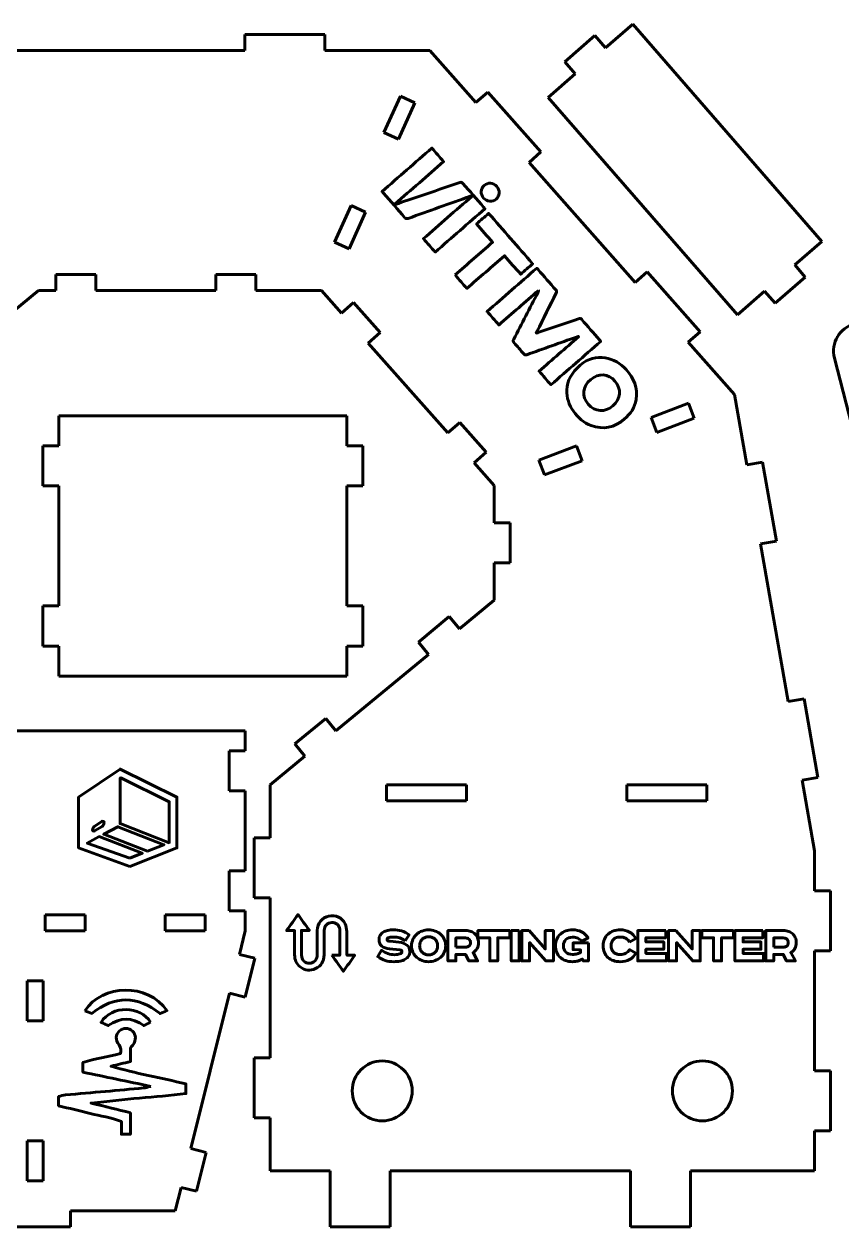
# Model space of a CAD drawing. Header units: millimetres. Extents: x -970 to -33, y -909 to -19.
# Drawn here: x -614.2 to -409.9, y -319.7 to -19.1 of the extents above; entities that cross this region are included whole.
import ezdxf

# ---------------------------------------------------------------- set-up
doc = ezdxf.new("R2010")
doc.units = ezdxf.units.MM
doc.linetypes.add('K5LT_BASIC', pattern=[0])

# ---------------------------------------------------------------- blocks, each defined once
blk = doc.blocks.new('U0')
at = {"color": 150, "linetype": 'K5LT_BASIC', "lineweight": 60, "true_color": 0x0080ff}
for points, knots in [([(-521.47, -64.14), (-519.42, -63.44), (-517.37, -62.75), (-515.33, -62.06), (-512.02, -60.93), (-508.71, -59.81), (-505.41, -58.67), (-505.04, -58.54), (-504.84, -58.61), (-504.58, -58.9), (-502.88, -60.88), (-501.15, -62.85), (-499.43, -64.82), (-499.33, -64.94), (-499.22, -65.06), (-499.09, -65.21), (-503.25, -68.84), (-507.37, -72.44), (-511.53, -76.07), (-512.5, -74.96), (-513.46, -73.85), (-514.48, -72.7), (-510.45, -69.18), (-506.41, -65.66), (-502.38, -62.14), (-502.39, -62.1), (-502.41, -62.07), (-502.43, -62.03), (-502.54, -62.06), (-502.65, -62.07), (-502.76, -62.11), (-507.94, -63.95), (-513.11, -65.79), (-518.28, -67.64), (-518.66, -67.77), (-518.89, -67.73), (-519.16, -67.41), (-520.9, -65.38), (-522.67, -63.36), (-524.44, -61.34), (-524.55, -61.21), (-524.67, -61.08), (-524.8, -60.92), (-520.63, -57.29), (-516.51, -53.68), (-512.35, -50.06), (-511.38, -51.17), (-510.42, -52.27), (-509.42, -53.42), (-513.46, -56.95), (-517.51, -60.49), (-521.56, -64.02), (-521.53, -64.06), (-521.5, -64.1), (-521.47, -64.14)], [0, 0, 0, 0, 0.055556, 0.055556, 0.055556, 0.111111, 0.111111, 0.111111, 0.166667, 0.166667, 0.166667, 0.222222, 0.222222, 0.222222, 0.277778, 0.277778, 0.277778, 0.333333, 0.333333, 0.333333, 0.388889, 0.388889, 0.388889, 0.444444, 0.444444, 0.444444, 0.5, 0.5, 0.5, 0.555556, 0.555556, 0.555556, 0.611111, 0.611111, 0.611111, 0.666667, 0.666667, 0.666667, 0.722222, 0.722222, 0.722222, 0.777778, 0.777778, 0.777778, 0.833333, 0.833333, 0.833333, 0.888889, 0.888889, 0.888889, 0.944444, 0.944444, 0.944444, 1, 1, 1, 1]), ([(-496.13, -59.66), (-495.29, -60.62), (-495.36, -62.01), (-496.29, -62.82), (-497.23, -63.63), (-498.62, -63.51), (-499.45, -62.55), (-500.27, -61.6), (-500.2, -60.23), (-499.29, -59.41), (-498.37, -58.59), (-496.98, -58.69), (-496.13, -59.66)], [0, 0, 0, 0, 0.25, 0.25, 0.25, 0.5, 0.5, 0.5, 0.75, 0.75, 0.75, 1, 1, 1, 1]), ([(-506.55, -81.77), (-504.97, -80.39), (-503.41, -79.03), (-501.86, -77.68), (-500.31, -76.33), (-498.77, -74.98), (-497.19, -73.6), (-498.54, -72.06), (-499.85, -70.55), (-501.19, -69.02), (-500.17, -68.13), (-499.18, -67.27), (-498.17, -66.38), (-494.52, -70.56), (-490.86, -74.76), (-487.18, -78.98), (-488.15, -79.83), (-489.14, -80.7), (-490.17, -81.59), (-491.51, -80.06), (-492.84, -78.53), (-494.21, -76.96), (-497.36, -79.7), (-500.47, -82.41), (-503.61, -85.15), (-504.6, -84.02), (-505.55, -82.92), (-506.55, -81.77)], [0, 0, 0, 0, 0.111111, 0.111111, 0.111111, 0.222222, 0.222222, 0.222222, 0.333333, 0.333333, 0.333333, 0.444444, 0.444444, 0.444444, 0.555556, 0.555556, 0.555556, 0.666667, 0.666667, 0.666667, 0.777778, 0.777778, 0.777778, 0.888889, 0.888889, 0.888889, 1, 1, 1, 1]), ([(-485.73, -85.64), (-489.02, -88.51), (-492.31, -91.38), (-495.63, -94.28), (-496.61, -93.16), (-497.58, -92.06), (-498.57, -90.92), (-494.44, -87.32), (-490.32, -83.72), (-486.15, -80.08), (-486.04, -80.19), (-485.93, -80.3), (-485.82, -80.41), (-484.34, -82.11), (-482.87, -83.81), (-481.37, -85.5), (-481.13, -85.77), (-481.13, -85.96), (-481.29, -86.27), (-482.9, -89.48), (-484.5, -92.69), (-486.11, -95.9), (-486.16, -96.01), (-486.2, -96.11), (-486.3, -96.31), (-486.02, -96.23), (-485.81, -96.17), (-485.61, -96.1), (-482.3, -94.98), (-478.99, -93.86), (-475.69, -92.72), (-475.35, -92.6), (-475.14, -92.63), (-474.9, -92.92), (-473.44, -94.62), (-471.96, -96.29), (-470.49, -97.98), (-470.39, -98.1), (-470.28, -98.22), (-470.16, -98.36), (-474.33, -102), (-478.46, -105.6), (-482.61, -109.22), (-483.59, -108.09), (-484.57, -106.97), (-485.57, -105.83), (-482.27, -102.94), (-478.99, -100.09), (-475.72, -97.23), (-475.73, -97.2), (-475.74, -97.17), (-475.75, -97.14), (-475.91, -97.18), (-476.06, -97.22), (-476.21, -97.28), (-480.35, -98.75), (-484.49, -100.21), (-488.63, -101.7), (-488.99, -101.82), (-489.18, -101.77), (-489.42, -101.49), (-490.2, -100.55), (-490.99, -99.63), (-491.82, -98.74), (-492.1, -98.43), (-492.1, -98.19), (-491.92, -97.84), (-489.9, -93.96), (-487.89, -90.07), (-485.88, -86.18), (-485.8, -86.03), (-485.73, -85.87), (-485.65, -85.71), (-485.68, -85.69), (-485.7, -85.67), (-485.73, -85.64)], [0, 0, 0, 0, 0.04, 0.04, 0.04, 0.08, 0.08, 0.08, 0.12, 0.12, 0.12, 0.16, 0.16, 0.16, 0.2, 0.2, 0.2, 0.24, 0.24, 0.24, 0.28, 0.28, 0.28, 0.32, 0.32, 0.32, 0.36, 0.36, 0.36, 0.4, 0.4, 0.4, 0.44, 0.44, 0.44, 0.48, 0.48, 0.48, 0.52, 0.52, 0.52, 0.56, 0.56, 0.56, 0.6, 0.6, 0.6, 0.64, 0.64, 0.64, 0.68, 0.68, 0.68, 0.72, 0.72, 0.72, 0.76, 0.76, 0.76, 0.8, 0.8, 0.8, 0.84, 0.84, 0.84, 0.88, 0.88, 0.88, 0.92, 0.92, 0.92, 0.96, 0.96, 0.96, 1, 1, 1, 1]), ([(-475.28, -104.33), (-471.42, -100.9), (-466.5, -102.44), (-463.8, -105.43), (-461.87, -107.55), (-460.92, -110), (-461.34, -112.88), (-461.64, -114.91), (-462.76, -116.49), (-464.28, -117.8), (-466.74, -119.9), (-469.49, -120.55), (-472.58, -119.4), (-474.44, -118.7), (-475.87, -117.44), (-477, -115.84), (-478.13, -114.24), (-478.69, -112.46), (-478.63, -110.51), (-478.56, -108.11), (-477.42, -106.23), (-475.28, -104.33)], [0, 0, 0, 0, 0.142857, 0.142857, 0.142857, 0.285714, 0.285714, 0.285714, 0.428571, 0.428571, 0.428571, 0.571429, 0.571429, 0.571429, 0.714286, 0.714286, 0.714286, 0.857143, 0.857143, 0.857143, 1, 1, 1, 1]), ([(-466.61, -108.33), (-468.28, -106.39), (-470.73, -106.22), (-472.68, -107.9), (-474.75, -109.69), (-474.98, -112.09), (-473.28, -114.07), (-471.58, -116.04), (-469.13, -116.2), (-467.14, -114.46), (-465.12, -112.72), (-464.91, -110.28), (-466.61, -108.33)], [0, 0, 0, 0, 0.25, 0.25, 0.25, 0.5, 0.5, 0.5, 0.75, 0.75, 0.75, 1, 1, 1, 1]), ([(-587.81, -229.57), (-587.81, -229.57), (-576.06, -224.94), (-576.06, -224.94), (-576.06, -212.24), (-576.06, -212.24), (-590.23, -205.27), (-590.23, -205.27), (-600.62, -212.24), (-600.62, -212.24), (-600.62, -224.94), (-600.62, -224.94), (-587.81, -229.57), (-587.81, -229.57)], [0, 0, 0, 0, 0.166667, 0.166667, 0.333333, 0.333333, 0.5, 0.5, 0.666667, 0.666667, 0.833333, 0.833333, 1, 1, 1, 1]), ([(-578.01, -223.67), (-578.01, -223.67), (-590.23, -218.88), (-590.23, -218.88), (-590.23, -207.55), (-590.23, -207.55), (-590.08, -207.46), (-590.08, -207.46), (-577.95, -213.42), (-577.95, -213.42), (-577.95, -223.64), (-577.95, -223.64), (-578.01, -223.67), (-578.01, -223.67)], [0, 0, 0, 0, 0.166667, 0.166667, 0.333333, 0.333333, 0.5, 0.5, 0.666667, 0.666667, 0.833333, 0.833333, 1, 1, 1, 1]), ([(-596.84, -220.77), (-597.01, -220.78), (-597.1, -220.67), (-597.11, -220.45), (-597.12, -220.15), (-596.94, -219.78), (-596.7, -219.62), (-596.7, -219.62), (-594.81, -218.38), (-594.81, -218.38), (-594.51, -218.19), (-594.26, -218.31), (-594.23, -218.98), (-594.45, -219.42), (-594.75, -219.59), (-594.75, -219.59), (-596.67, -220.71), (-596.67, -220.71), (-596.73, -220.75), (-596.79, -220.77), (-596.84, -220.77)], [0, 0, 0, 0, 0.142857, 0.142857, 0.142857, 0.285714, 0.285714, 0.285714, 0.428571, 0.428571, 0.428571, 0.571429, 0.571429, 0.714286, 0.714286, 0.714286, 0.857143, 0.857143, 0.857143, 1, 1, 1, 1]), ([(-587.84, -227.53), (-587.84, -227.53), (-598.44, -223.73), (-598.44, -223.73), (-595.46, -222.13), (-595.46, -222.13), (-584.71, -226.29), (-584.71, -226.29), (-587.84, -227.53), (-587.84, -227.53)], [0, 0, 0, 0, 0.25, 0.25, 0.5, 0.5, 0.75, 0.75, 1, 1, 1, 1]), ([(-583.38, -225.79), (-583.38, -225.79), (-594.33, -221.54), (-594.33, -221.54), (-590.79, -219.68), (-590.79, -219.68), (-579.31, -224.17), (-579.31, -224.17), (-583.38, -225.79), (-583.38, -225.79)], [0, 0, 0, 0, 0.25, 0.25, 0.5, 0.5, 0.75, 0.75, 1, 1, 1, 1]), ([(-537.31, -251.78), (-536.52, -251.78), (-535.96, -251.78), (-535.35, -251.78), (-535.35, -249.57), (-535.3, -247.43), (-535.38, -245.3), (-535.42, -244.24), (-536.35, -243.57), (-537.38, -243.61), (-538.42, -243.65), (-539.22, -244.44), (-539.24, -245.55), (-539.28, -247.61), (-539.23, -249.66), (-539.27, -251.71), (-539.29, -253.26), (-539.97, -254.46), (-541.4, -255.12), (-542.74, -255.74), (-544.05, -255.59), (-545.23, -254.68), (-546.2, -253.93), (-546.64, -252.9), (-546.64, -251.68), (-546.64, -249.69), (-546.64, -247.7), (-546.64, -245.63), (-547.25, -245.63), (-547.81, -245.63), (-548.65, -245.63), (-547.64, -244.21), (-546.76, -242.98), (-545.79, -241.61), (-544.85, -242.93), (-543.96, -244.18), (-542.96, -245.57), (-543.7, -245.57), (-544.26, -245.57), (-544.94, -245.57), (-544.94, -246.79), (-544.95, -247.92), (-544.94, -249.06), (-544.94, -249.96), (-544.97, -250.87), (-544.93, -251.77), (-544.86, -253.01), (-544.03, -253.79), (-542.91, -253.77), (-541.8, -253.75), (-541.01, -252.93), (-541, -251.69), (-540.97, -249.66), (-541.02, -247.64), (-540.98, -245.62), (-540.94, -243.8), (-539.76, -242.34), (-538.13, -241.99), (-536.44, -241.64), (-534.73, -242.39), (-534.03, -243.92), (-533.77, -244.51), (-533.64, -245.2), (-533.62, -245.84), (-533.57, -247.74), (-533.6, -249.64), (-533.59, -251.55), (-533.59, -251.6), (-533.54, -251.65), (-533.48, -251.79), (-532.96, -251.79), (-532.41, -251.79), (-531.62, -251.79), (-532.62, -253.19), (-533.5, -254.43), (-534.46, -255.77), (-535.39, -254.46), (-536.28, -253.22), (-537.31, -251.78)], [0, 0, 0, 0, 0.038462, 0.038462, 0.038462, 0.076923, 0.076923, 0.076923, 0.115385, 0.115385, 0.115385, 0.153846, 0.153846, 0.153846, 0.192308, 0.192308, 0.192308, 0.230769, 0.230769, 0.230769, 0.269231, 0.269231, 0.269231, 0.307692, 0.307692, 0.307692, 0.346154, 0.346154, 0.346154, 0.384615, 0.384615, 0.384615, 0.423077, 0.423077, 0.423077, 0.461538, 0.461538, 0.461538, 0.5, 0.5, 0.5, 0.538462, 0.538462, 0.538462, 0.576923, 0.576923, 0.576923, 0.615385, 0.615385, 0.615385, 0.653846, 0.653846, 0.653846, 0.692308, 0.692308, 0.692308, 0.730769, 0.730769, 0.730769, 0.769231, 0.769231, 0.769231, 0.807692, 0.807692, 0.807692, 0.846154, 0.846154, 0.846154, 0.884615, 0.884615, 0.884615, 0.923077, 0.923077, 0.923077, 0.961538, 0.961538, 0.961538, 1, 1, 1, 1]), ([(-519, -248.14), (-519.44, -247.82), (-519.9, -247.59), (-520.38, -247.45), (-520.85, -247.31), (-521.39, -247.25), (-521.98, -247.25), (-522.3, -247.25), (-522.57, -247.26), (-522.77, -247.29), (-522.98, -247.33), (-523.14, -247.37), (-523.26, -247.43), (-523.38, -247.49), (-523.46, -247.56), (-523.5, -247.63), (-523.54, -247.7), (-523.56, -247.78), (-523.56, -247.86), (-523.56, -248.02), (-523.49, -248.12), (-523.34, -248.17), (-523.19, -248.22), (-523.01, -248.26), (-522.78, -248.29), (-522.78, -248.29), (-520.57, -248.53), (-520.57, -248.53), (-519.74, -248.63), (-519.08, -248.87), (-518.59, -249.23), (-518.11, -249.6), (-517.86, -250.14), (-517.86, -250.87), (-517.86, -251.31), (-517.97, -251.69), (-518.38, -252.32), (-518.66, -252.58), (-519.02, -252.79), (-519.37, -252.99), (-519.8, -253.14), (-520.29, -253.24), (-520.78, -253.34), (-521.31, -253.39), (-521.87, -253.39), (-522.66, -253.39), (-523.37, -253.3), (-524, -253.11), (-524.63, -252.91), (-525.26, -252.58), (-525.88, -252.1), (-525.88, -252.1), (-524.93, -250.54), (-524.93, -250.54), (-524.41, -250.91), (-523.89, -251.18), (-523.36, -251.36), (-522.84, -251.55), (-522.28, -251.64), (-521.69, -251.64), (-521.17, -251.64), (-520.73, -251.58), (-520.37, -251.46), (-520.01, -251.34), (-519.83, -251.15), (-519.83, -250.9), (-519.83, -250.77), (-519.86, -250.67), (-519.92, -250.59), (-519.99, -250.52), (-520.14, -250.48), (-520.38, -250.46), (-520.38, -250.46), (-522.98, -250.16), (-522.98, -250.16), (-523.79, -250.06), (-524.42, -249.84), (-524.87, -249.49), (-525.32, -249.14), (-525.55, -248.59), (-525.55, -247.86), (-525.55, -247.45), (-525.46, -247.09), (-525.27, -246.79), (-525.08, -246.48), (-524.83, -246.22), (-524.5, -246.02), (-524.18, -245.82), (-523.8, -245.67), (-523.37, -245.58), (-522.94, -245.48), (-522.48, -245.43), (-521.98, -245.43), (-521.25, -245.43), (-520.56, -245.52), (-519.91, -245.69), (-519.26, -245.86), (-518.63, -246.18), (-518.03, -246.65), (-518.03, -246.65), (-519, -248.14), (-519, -248.14)], [0, 0, 0, 0, 0.029412, 0.029412, 0.029412, 0.058824, 0.058824, 0.058824, 0.088235, 0.088235, 0.088235, 0.117647, 0.117647, 0.117647, 0.147059, 0.147059, 0.147059, 0.176471, 0.176471, 0.176471, 0.205882, 0.205882, 0.205882, 0.235294, 0.235294, 0.235294, 0.264706, 0.264706, 0.264706, 0.294118, 0.294118, 0.294118, 0.323529, 0.323529, 0.323529, 0.352941, 0.352941, 0.382353, 0.382353, 0.382353, 0.411765, 0.411765, 0.411765, 0.441176, 0.441176, 0.441176, 0.470588, 0.470588, 0.470588, 0.5, 0.5, 0.5, 0.529412, 0.529412, 0.529412, 0.558824, 0.558824, 0.558824, 0.588235, 0.588235, 0.588235, 0.617647, 0.617647, 0.617647, 0.647059, 0.647059, 0.647059, 0.676471, 0.676471, 0.676471, 0.705882, 0.705882, 0.705882, 0.735294, 0.735294, 0.735294, 0.764706, 0.764706, 0.764706, 0.794118, 0.794118, 0.794118, 0.823529, 0.823529, 0.823529, 0.852941, 0.852941, 0.852941, 0.882353, 0.882353, 0.882353, 0.911765, 0.911765, 0.911765, 0.941176, 0.941176, 0.941176, 0.970588, 0.970588, 0.970588, 1, 1, 1, 1]), ([(-508.9, -249.41), (-508.9, -250.01), (-509.02, -250.55), (-509.25, -251.04), (-509.48, -251.53), (-509.79, -251.95), (-510.18, -252.3), (-510.57, -252.64), (-511.02, -252.91), (-511.54, -253.11), (-512.06, -253.3), (-512.6, -253.39), (-513.16, -253.39), (-513.73, -253.39), (-514.27, -253.3), (-514.79, -253.11), (-515.3, -252.91), (-515.76, -252.64), (-516.14, -252.3), (-516.53, -251.95), (-516.84, -251.53), (-517.08, -251.04), (-517.31, -250.55), (-517.43, -250.01), (-517.43, -249.41), (-517.43, -248.82), (-517.31, -248.28), (-517.08, -247.79), (-516.84, -247.3), (-516.53, -246.88), (-516.14, -246.53), (-515.76, -246.18), (-515.3, -245.91), (-514.79, -245.72), (-514.27, -245.53), (-513.73, -245.43), (-513.16, -245.43), (-512.6, -245.43), (-512.06, -245.53), (-511.54, -245.72), (-511.02, -245.91), (-510.57, -246.18), (-510.18, -246.53), (-509.79, -246.88), (-509.48, -247.3), (-509.25, -247.79), (-509.02, -248.28), (-508.9, -248.82), (-508.9, -249.41)], [0, 0, 0, 0, 0.0625, 0.0625, 0.0625, 0.125, 0.125, 0.125, 0.1875, 0.1875, 0.1875, 0.25, 0.25, 0.25, 0.3125, 0.3125, 0.3125, 0.375, 0.375, 0.375, 0.4375, 0.4375, 0.4375, 0.5, 0.5, 0.5, 0.5625, 0.5625, 0.5625, 0.625, 0.625, 0.625, 0.6875, 0.6875, 0.6875, 0.75, 0.75, 0.75, 0.8125, 0.8125, 0.8125, 0.875, 0.875, 0.875, 0.9375, 0.9375, 0.9375, 1, 1, 1, 1]), ([(-503.87, -245.61), (-503.42, -245.61), (-502.99, -245.69), (-502.6, -245.83), (-502.22, -245.98), (-501.88, -246.18), (-501.6, -246.45), (-501.33, -246.71), (-501.11, -247.03), (-500.95, -247.4), (-500.79, -247.77), (-500.71, -248.18), (-500.71, -248.63), (-500.71, -249.2), (-500.83, -249.69), (-501.07, -250.11), (-501.31, -250.53), (-501.65, -250.87), (-502.08, -251.13), (-502.08, -251.13), (-500.93, -253.2), (-500.93, -253.2), (-503.12, -253.2), (-503.12, -253.2), (-503.98, -251.58), (-503.98, -251.58), (-506.33, -251.58), (-506.33, -251.58), (-506.33, -253.2), (-506.33, -253.2), (-508.35, -253.2), (-508.35, -253.2), (-508.35, -245.61), (-508.35, -245.61), (-503.87, -245.61), (-503.87, -245.61)], [0, 0, 0, 0, 0.071429, 0.071429, 0.071429, 0.142857, 0.142857, 0.142857, 0.214286, 0.214286, 0.214286, 0.285714, 0.285714, 0.285714, 0.357143, 0.357143, 0.357143, 0.428571, 0.428571, 0.428571, 0.5, 0.5, 0.571429, 0.571429, 0.642857, 0.642857, 0.714286, 0.714286, 0.785714, 0.785714, 0.857143, 0.857143, 0.928571, 0.928571, 1, 1, 1, 1]), ([(-492.92, -245.61), (-492.92, -245.61), (-492.92, -247.42), (-492.92, -247.42), (-495.88, -247.42), (-495.88, -247.42), (-495.88, -253.2), (-495.88, -253.2), (-497.89, -253.2), (-497.89, -253.2), (-497.89, -247.42), (-497.89, -247.42), (-500.84, -247.42), (-500.84, -247.42), (-500.84, -245.61), (-500.84, -245.61), (-492.92, -245.61), (-492.92, -245.61)], [0, 0, 0, 0, 0.125, 0.125, 0.25, 0.25, 0.375, 0.375, 0.5, 0.5, 0.625, 0.625, 0.75, 0.75, 0.875, 0.875, 1, 1, 1, 1]), ([(-490.52, -245.61), (-490.52, -245.61), (-490.52, -253.2), (-490.52, -253.2), (-492.54, -253.2), (-492.54, -253.2), (-492.54, -245.61), (-492.54, -245.61), (-490.52, -245.61), (-490.52, -245.61)], [0, 0, 0, 0, 0.25, 0.25, 0.5, 0.5, 0.75, 0.75, 1, 1, 1, 1]), ([(-488.08, -245.61), (-488.08, -245.61), (-484.02, -250.2), (-484.02, -250.2), (-484.02, -245.61), (-484.02, -245.61), (-482, -245.61), (-482, -245.61), (-482, -253.2), (-482, -253.2), (-483.86, -253.2), (-483.86, -253.2), (-487.93, -248.62), (-487.93, -248.62), (-487.93, -253.2), (-487.93, -253.2), (-489.92, -253.2), (-489.92, -253.2), (-489.92, -245.61), (-489.92, -245.61), (-488.08, -245.61), (-488.08, -245.61)], [0, 0, 0, 0, 0.1, 0.1, 0.2, 0.2, 0.3, 0.3, 0.4, 0.4, 0.5, 0.5, 0.6, 0.6, 0.7, 0.7, 0.8, 0.8, 0.9, 0.9, 1, 1, 1, 1]), ([(-473.24, -248.7), (-473.24, -248.7), (-473.24, -253.2), (-473.24, -253.2), (-474.49, -253.2), (-474.49, -253.2), (-474.74, -252.72), (-474.74, -252.72), (-475.1, -252.94), (-475.48, -253.11), (-475.87, -253.22), (-476.26, -253.34), (-476.71, -253.39), (-477.24, -253.39), (-477.83, -253.39), (-478.39, -253.3), (-478.9, -253.12), (-479.42, -252.94), (-479.87, -252.67), (-480.26, -252.33), (-480.65, -251.99), (-480.95, -251.57), (-481.17, -251.07), (-481.39, -250.58), (-481.5, -250.03), (-481.5, -249.41), (-481.5, -248.8), (-481.39, -248.25), (-481.17, -247.76), (-480.95, -247.27), (-480.65, -246.85), (-480.26, -246.51), (-479.87, -246.17), (-479.42, -245.9), (-478.9, -245.71), (-478.39, -245.53), (-477.83, -245.43), (-477.24, -245.43), (-476.33, -245.43), (-475.57, -245.6), (-474.94, -245.93), (-474.32, -246.26), (-473.79, -246.76), (-473.34, -247.45), (-473.34, -247.45), (-474.94, -248.36), (-474.94, -248.36), (-475.09, -248.16), (-475.24, -248), (-475.38, -247.86), (-475.53, -247.73), (-475.69, -247.61), (-475.86, -247.53), (-476.04, -247.44), (-476.24, -247.38), (-476.46, -247.33), (-476.68, -247.29), (-476.95, -247.27), (-477.25, -247.27), (-477.94, -247.27), (-478.48, -247.46), (-478.88, -247.84), (-479.29, -248.21), (-479.49, -248.74), (-479.49, -249.41), (-479.49, -250.1), (-479.29, -250.63), (-478.89, -251), (-478.49, -251.37), (-477.95, -251.56), (-477.25, -251.56), (-477.01, -251.56), (-476.8, -251.55), (-476.61, -251.53), (-476.42, -251.51), (-476.25, -251.48), (-476.08, -251.44), (-475.92, -251.4), (-475.77, -251.35), (-475.62, -251.29), (-475.48, -251.23), (-475.34, -251.15), (-475.19, -251.06), (-475.19, -251.06), (-475.19, -250.44), (-475.19, -250.44), (-477.06, -250.37), (-477.06, -250.37), (-477.06, -248.7), (-477.06, -248.7), (-473.24, -248.7), (-473.24, -248.7)], [0, 0, 0, 0, 0.03125, 0.03125, 0.0625, 0.0625, 0.09375, 0.09375, 0.09375, 0.125, 0.125, 0.125, 0.15625, 0.15625, 0.15625, 0.1875, 0.1875, 0.1875, 0.21875, 0.21875, 0.21875, 0.25, 0.25, 0.25, 0.28125, 0.28125, 0.28125, 0.3125, 0.3125, 0.3125, 0.34375, 0.34375, 0.34375, 0.375, 0.375, 0.375, 0.40625, 0.40625, 0.40625, 0.4375, 0.4375, 0.4375, 0.46875, 0.46875, 0.46875, 0.5, 0.5, 0.5, 0.53125, 0.53125, 0.53125, 0.5625, 0.5625, 0.5625, 0.59375, 0.59375, 0.59375, 0.625, 0.625, 0.625, 0.65625, 0.65625, 0.65625, 0.6875, 0.6875, 0.6875, 0.71875, 0.71875, 0.71875, 0.75, 0.75, 0.75, 0.78125, 0.78125, 0.78125, 0.8125, 0.8125, 0.8125, 0.84375, 0.84375, 0.84375, 0.875, 0.875, 0.875, 0.90625, 0.90625, 0.9375, 0.9375, 0.96875, 0.96875, 1, 1, 1, 1]), ([(-462.95, -248.48), (-463.23, -248.07), (-463.55, -247.76), (-463.92, -247.54), (-464.28, -247.33), (-464.75, -247.22), (-465.34, -247.22), (-466.01, -247.22), (-466.56, -247.41), (-466.96, -247.81), (-467.37, -248.2), (-467.57, -248.74), (-467.57, -249.41), (-467.57, -249.74), (-467.52, -250.04), (-467.41, -250.31), (-467.3, -250.58), (-467.15, -250.81), (-466.95, -251.01), (-466.75, -251.2), (-466.52, -251.35), (-466.24, -251.45), (-465.97, -251.56), (-465.67, -251.61), (-465.34, -251.61), (-464.76, -251.61), (-464.29, -251.5), (-463.92, -251.29), (-463.54, -251.08), (-463.23, -250.77), (-462.96, -250.36), (-462.96, -250.36), (-461.4, -251.24), (-461.4, -251.24), (-461.78, -251.96), (-462.3, -252.5), (-462.95, -252.86), (-463.61, -253.22), (-464.39, -253.39), (-465.31, -253.39), (-465.92, -253.39), (-466.49, -253.3), (-467.01, -253.12), (-467.53, -252.94), (-467.99, -252.67), (-468.37, -252.33), (-468.75, -251.99), (-469.05, -251.57), (-469.48, -250.58), (-469.59, -250.03), (-469.59, -249.41), (-469.59, -248.8), (-469.48, -248.25), (-469.26, -247.76), (-469.04, -247.27), (-468.73, -246.85), (-468.35, -246.51), (-467.96, -246.17), (-467.51, -245.9), (-466.99, -245.71), (-466.47, -245.53), (-465.91, -245.43), (-465.31, -245.43), (-463.48, -245.43), (-462.17, -246.15), (-461.38, -247.59), (-461.38, -247.59), (-462.95, -248.48), (-462.95, -248.48)], [0, 0, 0, 0, 0.043478, 0.043478, 0.043478, 0.086957, 0.086957, 0.086957, 0.130435, 0.130435, 0.130435, 0.173913, 0.173913, 0.173913, 0.217391, 0.217391, 0.217391, 0.26087, 0.26087, 0.26087, 0.304348, 0.304348, 0.304348, 0.347826, 0.347826, 0.347826, 0.391304, 0.391304, 0.391304, 0.434783, 0.434783, 0.434783, 0.478261, 0.478261, 0.478261, 0.521739, 0.521739, 0.521739, 0.565217, 0.565217, 0.565217, 0.608696, 0.608696, 0.608696, 0.652174, 0.652174, 0.652174, 0.695652, 0.695652, 0.73913, 0.73913, 0.73913, 0.782609, 0.782609, 0.782609, 0.826087, 0.826087, 0.826087, 0.869565, 0.869565, 0.869565, 0.913043, 0.913043, 0.913043, 0.956522, 0.956522, 0.956522, 1, 1, 1, 1]), ([(-453.93, -245.61), (-453.93, -245.61), (-453.93, -247.42), (-453.93, -247.42), (-458.9, -247.42), (-458.9, -247.42), (-458.9, -248.45), (-458.9, -248.45), (-454.44, -248.45), (-454.44, -248.45), (-454.44, -250.26), (-454.44, -250.26), (-458.9, -250.26), (-458.9, -250.26), (-458.9, -251.34), (-458.9, -251.34), (-453.75, -251.34), (-453.75, -251.34), (-453.75, -253.2), (-453.75, -253.2), (-460.92, -253.2), (-460.92, -253.2), (-460.92, -245.61), (-460.92, -245.61), (-453.93, -245.61), (-453.93, -245.61)], [0, 0, 0, 0, 0.083333, 0.083333, 0.166667, 0.166667, 0.25, 0.25, 0.333333, 0.333333, 0.416667, 0.416667, 0.5, 0.5, 0.583333, 0.583333, 0.666667, 0.666667, 0.75, 0.75, 0.833333, 0.833333, 0.916667, 0.916667, 1, 1, 1, 1]), ([(-451.39, -245.61), (-451.39, -245.61), (-447.33, -250.2), (-447.33, -250.2), (-447.33, -245.61), (-447.33, -245.61), (-445.31, -245.61), (-445.31, -245.61), (-445.31, -253.2), (-445.31, -253.2), (-447.17, -253.2), (-447.17, -253.2), (-451.24, -248.62), (-451.24, -248.62), (-451.24, -253.2), (-451.24, -253.2), (-453.23, -253.2), (-453.23, -253.2), (-453.23, -245.61), (-453.23, -245.61), (-451.39, -245.61), (-451.39, -245.61)], [0, 0, 0, 0, 0.1, 0.1, 0.2, 0.2, 0.3, 0.3, 0.4, 0.4, 0.5, 0.5, 0.6, 0.6, 0.7, 0.7, 0.8, 0.8, 0.9, 0.9, 1, 1, 1, 1]), ([(-437.03, -245.61), (-437.03, -245.61), (-437.03, -247.42), (-437.03, -247.42), (-439.98, -247.42), (-439.98, -247.42), (-439.98, -253.2), (-439.98, -253.2), (-442, -253.2), (-442, -253.2), (-442, -247.42), (-442, -247.42), (-444.95, -247.42), (-444.95, -247.42), (-444.95, -245.61), (-444.95, -245.61), (-437.03, -245.61), (-437.03, -245.61)], [0, 0, 0, 0, 0.125, 0.125, 0.25, 0.25, 0.375, 0.375, 0.5, 0.5, 0.625, 0.625, 0.75, 0.75, 0.875, 0.875, 1, 1, 1, 1]), ([(-429.66, -245.61), (-429.66, -245.61), (-429.66, -247.42), (-429.66, -247.42), (-434.63, -247.42), (-434.63, -247.42), (-434.63, -248.45), (-434.63, -248.45), (-430.17, -248.45), (-430.17, -248.45), (-430.17, -250.26), (-430.17, -250.26), (-434.63, -250.26), (-434.63, -250.26), (-434.63, -251.34), (-434.63, -251.34), (-429.48, -251.34), (-429.48, -251.34), (-429.48, -253.2), (-429.48, -253.2), (-436.65, -253.2), (-436.65, -253.2), (-436.65, -245.61), (-436.65, -245.61), (-429.66, -245.61), (-429.66, -245.61)], [0, 0, 0, 0, 0.083333, 0.083333, 0.166667, 0.166667, 0.25, 0.25, 0.333333, 0.333333, 0.416667, 0.416667, 0.5, 0.5, 0.583333, 0.583333, 0.666667, 0.666667, 0.75, 0.75, 0.833333, 0.833333, 0.916667, 0.916667, 1, 1, 1, 1]), ([(-424.48, -245.61), (-424.03, -245.61), (-423.6, -245.69), (-423.22, -245.83), (-422.83, -245.98), (-422.49, -246.18), (-422.22, -246.45), (-421.94, -246.71), (-421.72, -247.03), (-421.56, -247.4), (-421.4, -247.77), (-421.32, -248.18), (-421.32, -248.63), (-421.32, -249.2), (-421.44, -249.69), (-421.68, -250.11), (-421.92, -250.53), (-422.26, -250.87), (-422.69, -251.13), (-422.69, -251.13), (-421.54, -253.2), (-421.54, -253.2), (-423.73, -253.2), (-423.73, -253.2), (-424.59, -251.58), (-424.59, -251.58), (-426.95, -251.58), (-426.95, -251.58), (-426.95, -253.2), (-426.95, -253.2), (-428.96, -253.2), (-428.96, -253.2), (-428.96, -245.61), (-428.96, -245.61), (-424.48, -245.61), (-424.48, -245.61)], [0, 0, 0, 0, 0.071429, 0.071429, 0.071429, 0.142857, 0.142857, 0.142857, 0.214286, 0.214286, 0.214286, 0.285714, 0.285714, 0.285714, 0.357143, 0.357143, 0.357143, 0.428571, 0.428571, 0.428571, 0.5, 0.5, 0.571429, 0.571429, 0.642857, 0.642857, 0.714286, 0.714286, 0.785714, 0.785714, 0.857143, 0.857143, 0.928571, 0.928571, 1, 1, 1, 1]), ([(-515.41, -249.41), (-515.41, -249.76), (-515.35, -250.08), (-515.24, -250.35), (-515.12, -250.63), (-514.96, -250.87), (-514.76, -251.07), (-514.55, -251.26), (-514.31, -251.42), (-514.04, -251.52), (-513.77, -251.63), (-513.48, -251.68), (-513.16, -251.68), (-512.85, -251.68), (-512.55, -251.63), (-512.28, -251.52), (-512, -251.42), (-511.77, -251.26), (-511.56, -251.07), (-511.36, -250.87), (-511.21, -250.63), (-511.09, -250.35), (-510.98, -250.08), (-510.92, -249.76), (-510.92, -249.41), (-510.92, -249.07), (-510.98, -248.75), (-511.09, -248.47), (-511.21, -248.19), (-511.36, -247.96), (-511.56, -247.76), (-511.77, -247.56), (-512, -247.41), (-512.28, -247.31), (-512.55, -247.2), (-512.85, -247.15), (-513.16, -247.15), (-513.48, -247.15), (-513.77, -247.2), (-514.04, -247.31), (-514.31, -247.41), (-514.55, -247.56), (-514.76, -247.76), (-514.96, -247.96), (-515.12, -248.19), (-515.24, -248.47), (-515.35, -248.75), (-515.41, -249.07), (-515.41, -249.41)], [0, 0, 0, 0, 0.0625, 0.0625, 0.0625, 0.125, 0.125, 0.125, 0.1875, 0.1875, 0.1875, 0.25, 0.25, 0.25, 0.3125, 0.3125, 0.3125, 0.375, 0.375, 0.375, 0.4375, 0.4375, 0.4375, 0.5, 0.5, 0.5, 0.5625, 0.5625, 0.5625, 0.625, 0.625, 0.625, 0.6875, 0.6875, 0.6875, 0.75, 0.75, 0.75, 0.8125, 0.8125, 0.8125, 0.875, 0.875, 0.875, 0.9375, 0.9375, 0.9375, 1, 1, 1, 1]), ([(-506.33, -249.74), (-506.33, -249.74), (-503.95, -249.74), (-503.95, -249.74), (-503.59, -249.74), (-503.3, -249.65), (-503.07, -249.47), (-502.84, -249.29), (-502.72, -249.01), (-502.72, -248.63), (-502.72, -248.27), (-502.84, -247.98), (-503.07, -247.77), (-503.3, -247.56), (-503.59, -247.45), (-503.95, -247.45), (-503.95, -247.45), (-506.33, -247.45), (-506.33, -247.45), (-506.33, -249.74), (-506.33, -249.74)], [0, 0, 0, 0, 0.142857, 0.142857, 0.142857, 0.285714, 0.285714, 0.285714, 0.428571, 0.428571, 0.428571, 0.571429, 0.571429, 0.571429, 0.714286, 0.714286, 0.714286, 0.857143, 0.857143, 1, 1, 1, 1]), ([(-426.95, -249.74), (-426.95, -249.74), (-424.56, -249.74), (-424.56, -249.74), (-424.2, -249.74), (-423.91, -249.65), (-423.68, -249.47), (-423.45, -249.29), (-423.34, -249.01), (-423.34, -248.63), (-423.34, -248.27), (-423.45, -247.98), (-423.68, -247.77), (-423.91, -247.56), (-424.2, -247.45), (-424.56, -247.45), (-424.56, -247.45), (-426.95, -247.45), (-426.95, -247.45), (-426.95, -249.74), (-426.95, -249.74)], [0, 0, 0, 0, 0.142857, 0.142857, 0.142857, 0.285714, 0.285714, 0.285714, 0.428571, 0.428571, 0.428571, 0.571429, 0.571429, 0.571429, 0.714286, 0.714286, 0.714286, 0.857143, 0.857143, 1, 1, 1, 1]), ([(-599.04, -265.65), (-594.7, -258.95), (-583.31, -258.61), (-578.53, -265.62), (-579.11, -265.86), (-579.66, -266.09), (-580.27, -266.35), (-585.93, -261.83), (-591.6, -261.79), (-597.28, -266.33), (-597.88, -266.1), (-598.45, -265.88), (-599.04, -265.65)], [0, 0, 0, 0, 0.25, 0.25, 0.25, 0.5, 0.5, 0.5, 0.75, 0.75, 0.75, 1, 1, 1, 1]), ([(-582.66, -268.53), (-583.21, -268.81), (-583.76, -269.09), (-584.33, -269.37), (-587.25, -267.29), (-590.15, -267.16), (-593.18, -269.36), (-593.74, -269.1), (-594.34, -268.83), (-594.97, -268.55), (-592.38, -264.23), (-585.06, -264.33), (-582.66, -268.53)], [0, 0, 0, 0, 0.25, 0.25, 0.25, 0.5, 0.5, 0.5, 0.75, 0.75, 0.75, 1, 1, 1, 1]), ([(-582.53, -284.54), (-588.46, -283.3), (-593.96, -282.16), (-599.52, -280.99), (-599.52, -280.19), (-599.52, -279.5), (-599.52, -278.61), (-596.57, -277.57), (-593.32, -277.23), (-590.18, -276.34), (-589.92, -275.53), (-589.95, -274.91), (-590.5, -274.19), (-591.48, -272.91), (-591.38, -271.59), (-590.44, -270.74), (-589.46, -269.85), (-588.11, -269.86), (-587.14, -270.75), (-586.19, -271.61), (-586.16, -272.91), (-587.06, -274.22), (-587.21, -274.42), (-587.38, -274.61), (-587.63, -274.9), (-587.63, -275.97), (-587.63, -277.11), (-587.63, -278.33), (-589.32, -278.73), (-590.91, -279.12), (-592.51, -279.5), (-586.34, -281.3), (-580.05, -282.42), (-573.81, -283.94), (-573.81, -284.75), (-573.81, -285.44), (-573.81, -286.35), (-577.68, -286.79), (-581.54, -287.14), (-585.39, -287.48), (-589.28, -287.81), (-593.15, -288.26), (-597.48, -288.71), (-593.94, -289.6), (-590.81, -290.38), (-587.67, -291.16), (-587.67, -293.02), (-587.67, -294.72), (-587.67, -296.52), (-588.43, -296.52), (-589.1, -296.52), (-589.91, -296.52), (-589.91, -295.47), (-589.91, -294.47), (-589.91, -293.36), (-592.48, -292.3), (-595.15, -292), (-597.71, -291.3), (-600.29, -290.6), (-602.91, -290.04), (-605.59, -289.4), (-605.59, -288.63), (-605.59, -287.95), (-605.59, -287.08), (-605.07, -286.96), (-604.47, -286.75), (-603.86, -286.69), (-600.55, -286.38), (-597.24, -286.11), (-593.92, -285.81), (-590.74, -285.53), (-587.55, -285.25), (-584.37, -284.95), (-583.87, -284.9), (-583.38, -284.74), (-582.53, -284.54)], [0, 0, 0, 0, 0.04, 0.04, 0.04, 0.08, 0.08, 0.08, 0.12, 0.12, 0.12, 0.16, 0.16, 0.16, 0.2, 0.2, 0.2, 0.24, 0.24, 0.24, 0.28, 0.28, 0.28, 0.32, 0.32, 0.32, 0.36, 0.36, 0.36, 0.4, 0.4, 0.4, 0.44, 0.44, 0.44, 0.48, 0.48, 0.48, 0.52, 0.52, 0.52, 0.56, 0.56, 0.56, 0.6, 0.6, 0.6, 0.64, 0.64, 0.64, 0.68, 0.68, 0.68, 0.72, 0.72, 0.72, 0.76, 0.76, 0.76, 0.8, 0.8, 0.8, 0.84, 0.84, 0.84, 0.88, 0.88, 0.88, 0.92, 0.92, 0.92, 0.96, 0.96, 0.96, 1, 1, 1, 1])]:
    blk.add_open_spline(points, degree=3, knots=knots, dxfattribs=at)
blk = doc.blocks.new('U1')
at = {"color": 150, "linetype": 'K5LT_BASIC', "lineweight": 60, "true_color": 0x0080ff}
for p, q in [((-468.98, -24.98), (-462.19, -19.07)), ((-462.19, -19.07), (-414.91, -73.37)), ((-539.08, -21.68), (-559.08, -21.68)), ((-559.08, -21.68), (-559.08, -25.68)), ((-539.08, -25.68), (-539.08, -21.68)), ((-479.15, -28.53), (-471.61, -21.97)), ((-471.61, -21.97), (-468.98, -24.98)), ((-559.08, -25.68), (-619.08, -25.68)), ((-526.26, -25.68), (-539.08, -25.68)), ((-512.9, -25.68), (-526.26, -25.68)), ((-501.35, -38.71), (-512.9, -25.68)), ((-476.52, -31.55), (-479.15, -28.53)), ((-483.31, -37.46), (-476.52, -31.55)), ((-498.36, -36.06), (-501.35, -38.71)), ((-485.1, -51.03), (-498.36, -36.06)), ((-524.33, -46.21), (-520.23, -37.09)), ((-516.58, -38.73), (-520.69, -47.85)), ((-520.23, -37.09), (-516.58, -38.73)), ((-436.02, -91.76), (-483.31, -37.46)), ((-520.69, -47.85), (-524.33, -46.21)), ((-488.09, -53.68), (-485.1, -51.03)), ((-461.57, -83.63), (-488.09, -53.68)), ((-532.54, -64.45), (-536.65, -73.56)), ((-533, -75.21), (-528.9, -66.09)), ((-528.9, -66.09), (-532.54, -64.45)), ((-536.65, -73.56), (-533, -75.21)), ((-414.91, -73.37), (-421.69, -79.28)), ((-458.58, -80.97), (-461.57, -83.63)), ((-445.32, -95.95), (-458.58, -80.97)), ((-421.69, -79.28), (-419.06, -82.29)), ((-606.33, -85.68), (-606.33, -81.68)), ((-606.33, -81.68), (-596.33, -81.68)), ((-596.33, -81.68), (-596.33, -85.68)), ((-566.33, -85.68), (-566.33, -81.68)), ((-566.33, -81.68), (-556.33, -81.68)), ((-556.33, -81.68), (-556.33, -85.68)), ((-419.06, -82.29), (-426.61, -88.86)), ((-622.76, -95.68), (-610.62, -85.68)), ((-610.62, -85.68), (-606.33, -85.68)), ((-596.33, -85.68), (-587.76, -85.68)), ((-587.76, -85.68), (-566.33, -85.68)), ((-556.33, -85.68), (-539.91, -85.68)), ((-539.91, -85.68), (-534.91, -91.32)), ((-429.23, -85.84), (-436.02, -91.76)), ((-426.61, -88.86), (-429.23, -85.84)), ((-534.91, -91.32), (-531.92, -88.66)), ((-531.92, -88.66), (-525.29, -96.15)), ((-525.29, -96.15), (-528.28, -98.8)), ((-448.31, -98.6), (-445.32, -95.95)), ((-528.28, -98.8), (-508.39, -121.26)), ((-436.76, -111.63), (-448.31, -98.6)), ((-400.61, -146.11), (-411.8, -102.53)), ((-457.56, -117.38), (-448.21, -113.84)), ((-448.21, -113.84), (-446.79, -117.58)), ((-433.67, -129.26), (-436.76, -111.63)), ((-533.56, -117), (-605.56, -117)), ((-605.56, -117), (-605.56, -124.5)), ((-533.56, -124.5), (-533.56, -117)), ((-508.39, -121.26), (-505.4, -118.61)), ((-505.4, -118.61), (-498.76, -126.09)), ((-456.14, -121.12), (-457.56, -117.38)), ((-446.79, -117.58), (-456.14, -121.12)), ((-605.56, -124.5), (-609.56, -124.5)), ((-609.56, -124.5), (-609.56, -134.5)), ((-529.56, -124.5), (-533.56, -124.5)), ((-529.56, -134.5), (-529.56, -124.5)), ((-498.76, -126.09), (-501.76, -128.74)), ((-476.26, -124.47), (-485.61, -128.02)), ((-474.84, -128.21), (-476.26, -124.47)), ((-501.76, -128.74), (-496.76, -134.38)), ((-485.61, -128.02), (-484.19, -131.76)), ((-484.19, -131.76), (-474.84, -128.21)), ((-429.73, -128.56), (-433.67, -129.26)), ((-426.28, -148.26), (-429.73, -128.56)), ((-609.56, -134.5), (-605.56, -134.5)), ((-605.56, -134.5), (-605.56, -164.5)), ((-533.56, -164.5), (-533.56, -134.5)), ((-533.56, -134.5), (-529.56, -134.5)), ((-496.76, -134.38), (-496.76, -143.73)), ((-496.76, -143.73), (-492.76, -143.73)), ((-492.76, -143.73), (-492.76, -153.73)), ((-430.22, -148.96), (-426.28, -148.26)), ((-423.31, -188.35), (-430.22, -148.96)), ((-492.76, -153.73), (-496.76, -153.73)), ((-496.76, -153.73), (-496.76, -163.07)), ((-605.56, -164.5), (-609.56, -164.5)), ((-609.56, -164.5), (-609.56, -174.5)), ((-529.56, -164.5), (-533.56, -164.5)), ((-529.56, -174.5), (-529.56, -164.5)), ((-496.76, -163.07), (-505.47, -170.24)), ((-508.01, -167.16), (-515.73, -173.51)), ((-505.47, -170.24), (-508.01, -167.16)), ((-515.73, -173.51), (-513.19, -176.6)), ((-609.56, -174.5), (-605.56, -174.5)), ((-605.56, -174.5), (-605.56, -182)), ((-513.19, -176.6), (-536.34, -195.67)), ((-533.56, -182), (-533.56, -174.5)), ((-533.56, -174.5), (-529.56, -174.5)), ((-605.56, -182), (-533.56, -182)), ((-419.37, -187.66), (-423.31, -188.35)), ((-415.91, -207.36), (-419.37, -187.66)), ((-538.88, -192.59), (-546.6, -198.94)), ((-536.34, -195.67), (-538.88, -192.59)), ((-558.98, -195.68), (-618.98, -195.68)), ((-558.98, -200.68), (-558.98, -195.68)), ((-562.98, -210.68), (-562.98, -200.68)), ((-562.98, -200.68), (-558.98, -200.68)), ((-546.6, -198.94), (-544.06, -202.03)), ((-544.06, -202.03), (-552.76, -209.2)), ((-419.85, -208.05), (-415.91, -207.36)), ((-552.76, -209.2), (-552.76, -222.44)), ((-523.68, -213.2), (-523.68, -209.2)), ((-523.68, -209.2), (-503.68, -209.2)), ((-503.68, -209.2), (-503.68, -213.2)), ((-463.68, -209.2), (-443.68, -209.2)), ((-463.68, -213.2), (-463.68, -209.2)), ((-443.68, -209.2), (-443.68, -213.2)), ((-416.76, -225.68), (-419.85, -208.05)), ((-558.98, -210.68), (-562.98, -210.68)), ((-558.98, -230.68), (-558.98, -210.68)), ((-503.68, -213.2), (-523.68, -213.2)), ((-443.68, -213.2), (-463.68, -213.2)), ((-552.76, -222.44), (-556.76, -222.44)), ((-556.76, -222.44), (-556.76, -237.44)), ((-416.76, -235.68), (-416.76, -225.68)), ((-562.98, -240.68), (-562.98, -230.68)), ((-562.98, -230.68), (-558.98, -230.68)), ((-556.76, -237.44), (-552.76, -237.44)), ((-552.76, -237.44), (-552.76, -277.44)), ((-412.76, -235.68), (-416.76, -235.68)), ((-412.76, -250.68), (-412.76, -235.68)), ((-598.98, -241.68), (-608.98, -241.68)), ((-608.98, -241.68), (-608.98, -245.68)), ((-598.98, -245.68), (-598.98, -241.68)), ((-578.98, -245.68), (-578.98, -241.68)), ((-578.98, -241.68), (-568.98, -241.68)), ((-568.98, -241.68), (-568.98, -245.68)), ((-558.98, -240.68), (-562.98, -240.68)), ((-558.98, -245.68), (-558.98, -240.68)), ((-608.98, -245.68), (-598.98, -245.68)), ((-568.98, -245.68), (-578.98, -245.68)), ((-560.45, -251.57), (-558.98, -245.68)), ((-556.57, -252.54), (-560.45, -251.57)), ((-416.76, -280.68), (-416.76, -250.68)), ((-416.76, -250.68), (-412.76, -250.68)), ((-559, -262.24), (-556.57, -252.54)), ((-613.48, -268.18), (-613.48, -258.18)), ((-613.48, -258.18), (-609.48, -258.18)), ((-609.48, -258.18), (-609.48, -268.18)), ((-572.58, -300.08), (-562.88, -261.27)), ((-562.88, -261.27), (-559, -262.24)), ((-609.48, -268.18), (-613.48, -268.18)), ((-552.76, -277.44), (-556.76, -277.44)), ((-556.76, -277.44), (-556.76, -292.44)), ((-412.76, -280.68), (-416.76, -280.68)), ((-412.76, -295.68), (-412.76, -280.68)), ((-556.76, -292.44), (-552.76, -292.44)), ((-552.76, -292.44), (-552.76, -305.68)), ((-416.76, -305.68), (-416.76, -295.68)), ((-416.76, -295.68), (-412.76, -295.68)), ((-613.48, -308.18), (-613.48, -298.18)), ((-613.48, -298.18), (-609.48, -298.18)), ((-609.48, -298.18), (-609.48, -308.18)), ((-568.7, -301.05), (-572.58, -300.08)), ((-571.12, -310.75), (-568.7, -301.05)), ((-552.76, -305.68), (-548.76, -305.68)), ((-548.76, -305.68), (-537.76, -305.68)), ((-537.76, -305.68), (-537.76, -309.68)), ((-522.76, -309.68), (-522.76, -305.68)), ((-522.76, -305.68), (-462.76, -305.68)), ((-462.76, -305.68), (-462.76, -309.68)), ((-447.76, -309.68), (-447.76, -305.68)), ((-447.76, -305.68), (-436.76, -305.68)), ((-436.76, -305.68), (-416.76, -305.68)), ((-609.48, -308.18), (-613.48, -308.18)), ((-576.48, -315.68), (-575, -309.78)), ((-575, -309.78), (-571.12, -310.75)), ((-537.76, -309.68), (-537.76, -319.68)), ((-522.76, -319.68), (-522.76, -309.68)), ((-462.76, -309.68), (-462.76, -319.68)), ((-447.76, -319.68), (-447.76, -309.68)), ((-602.66, -319.68), (-602.66, -315.68)), ((-602.66, -315.68), (-576.48, -315.68)), ((-622.66, -319.68), (-602.66, -319.68)), ((-537.76, -319.68), (-522.76, -319.68)), ((-462.76, -319.68), (-447.76, -319.68))]:
    blk.add_line(p, q, dxfattribs=at)
for centre in [(-524.76, -285.68), (-444.76, -285.68)]:
    blk.add_circle(centre, 7.5, dxfattribs=at)
blk.add_arc((-405.02, -100.79), 7, 14.3961, 194.3961, dxfattribs=at)

msp = doc.modelspace()

# ---------------------------------------------------------------- block references
for name in ['U1', 'U0']:
    msp.add_blockref(name, (0, 0))

doc.saveas('drawing.dxf')
